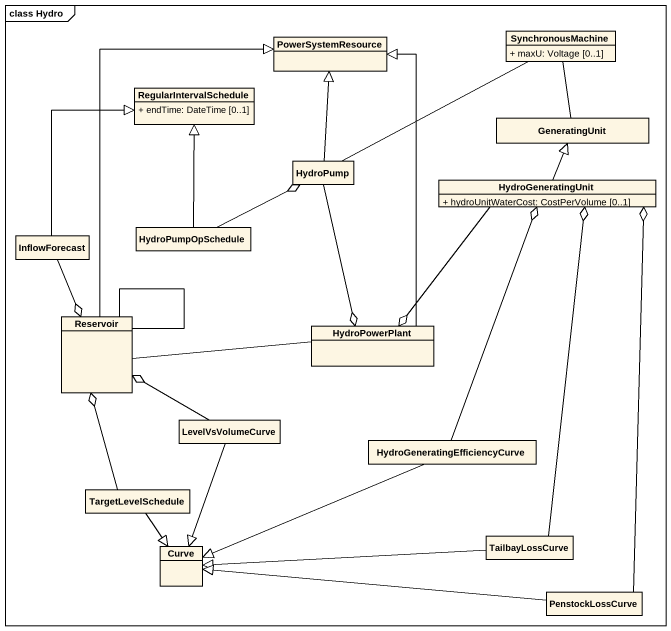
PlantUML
@startuml
mainframe class Hydro
hide circle
hide empty members
skinparam classAttributeIconSize 0
class PowerSystemResource
class SynchronousMachine {
  + maxU: Voltage [0..1]
}
class RegularIntervalSchedule {
  + endTime: DateTime [0..1]
}
class GeneratingUnit
class HydroPump
class HydroGeneratingUnit {
  + hydroUnitWaterCost: CostPerVolume [0..1]
}
class InflowForecast
class HydroPumpOpSchedule
class Reservoir
class HydroPowerPlant
class LevelVsVolumeCurve
class "HydroGeneratingEfficiencyCurve" as HydroGeneratingEfficiencyCur
class TargetLevelSchedule
class TailbayLossCurve
class Curve
class PenstockLossCurve
SynchronousMachine -left- HydroPump
GeneratingUnit -up- SynchronousMachine
HydroPump -up-|> PowerSystemResource
HydroGeneratingUnit -up-|> GeneratingUnit
InflowForecast -up-|> RegularIntervalSchedule
InflowForecast --o Reservoir
HydroPumpOpSchedule -up-|> RegularIntervalSchedule
HydroPumpOpSchedule -right-o HydroPump
Reservoir -up-|> PowerSystemResource
Reservoir -- Reservoir
HydroPowerPlant -up-|> PowerSystemResource
HydroPowerPlant o-up- HydroPump
HydroPowerPlant o-up- HydroGeneratingUnit
HydroPowerPlant -left- Reservoir
LevelVsVolumeCurve -left-o Reservoir
LevelVsVolumeCurve --|> Curve
HydroGeneratingEfficiencyCur -up-o HydroGeneratingUnit
HydroGeneratingEfficiencyCur -left-|> Curve
TargetLevelSchedule -up-o Reservoir
TargetLevelSchedule --|> Curve
TailbayLossCurve -up-o HydroGeneratingUnit
TailbayLossCurve -left-|> Curve
PenstockLossCurve -up-o HydroGeneratingUnit
PenstockLossCurve -left-|> Curve
@enduml
